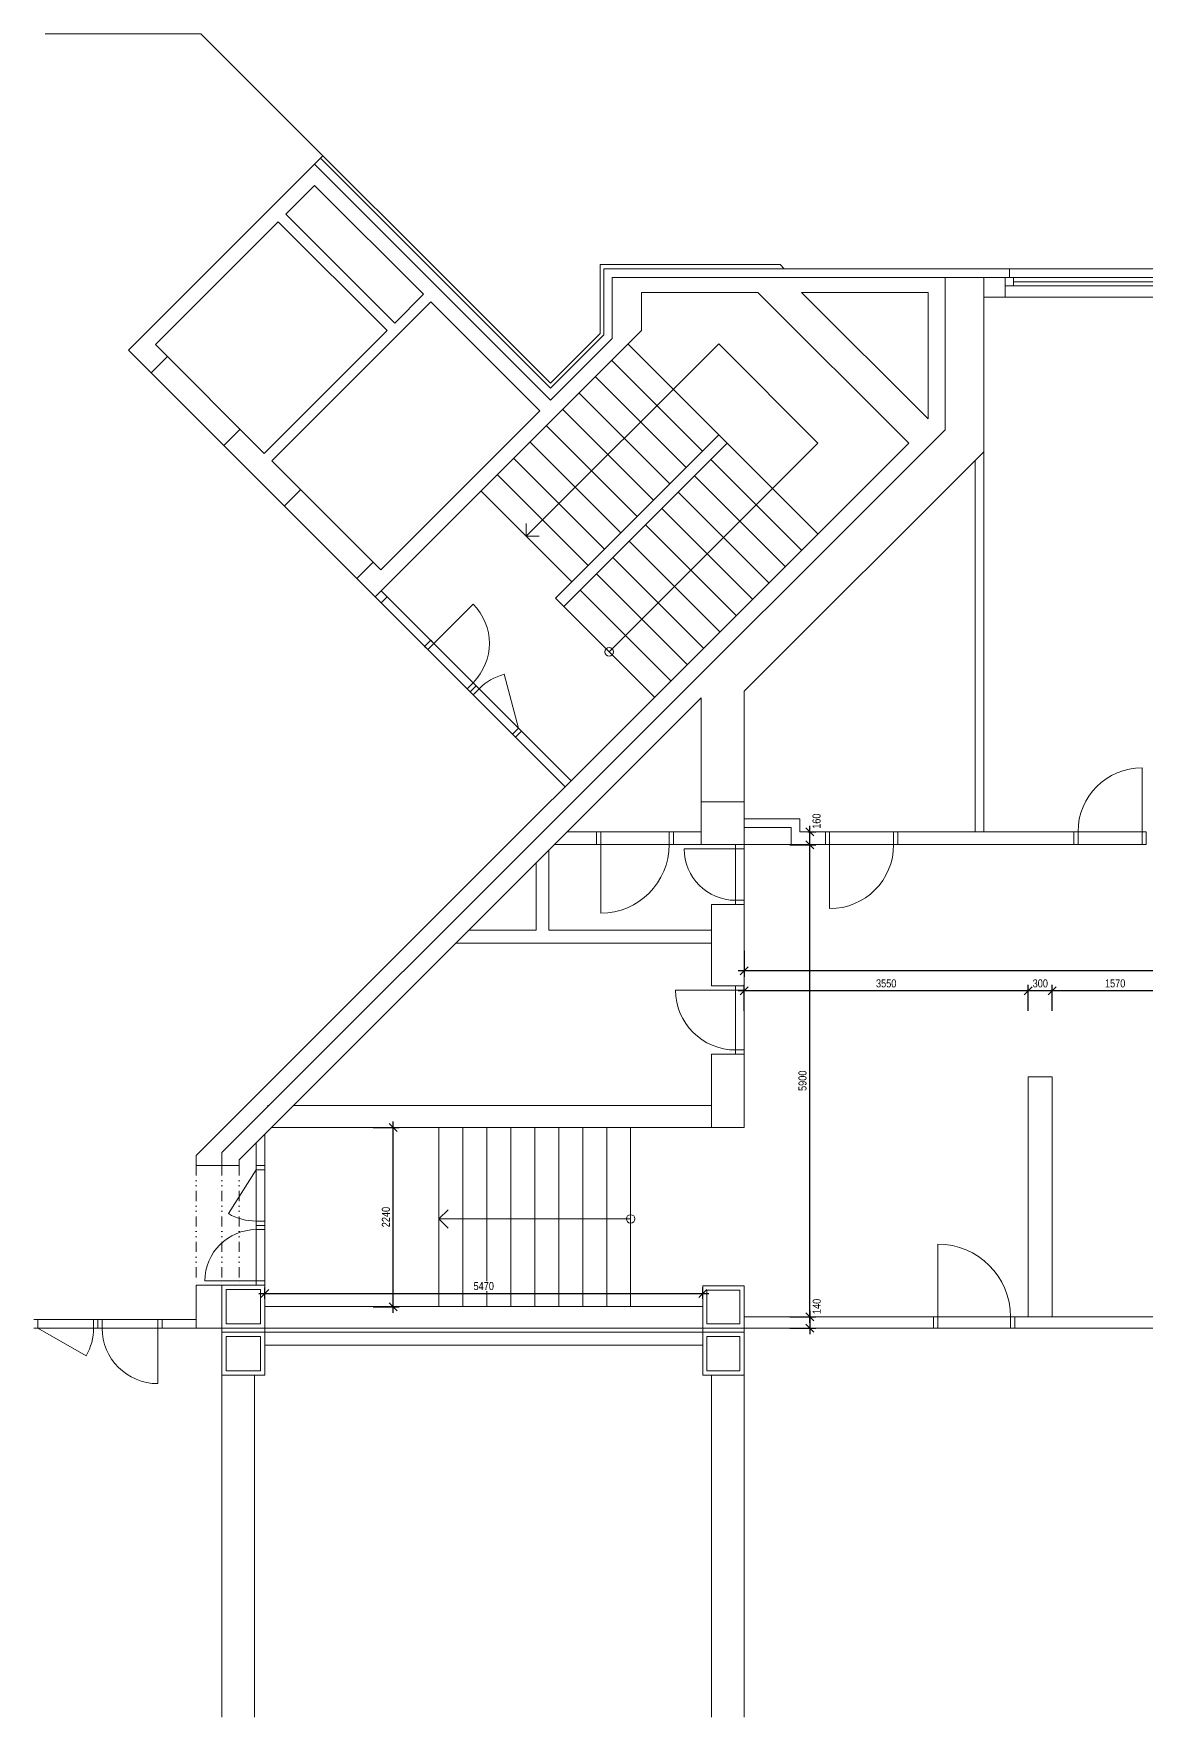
# Model space of a CAD drawing. Header units: millimetres. Extents: x -685 to 53218, y -11849 to 27902.
# Drawn here: x -685 to 13213, y 6864 to 27902 of the extents above; entities that cross this region are included whole.
import ezdxf

# ---------------------------------------------------------------- set-up
doc = ezdxf.new("R2010")
doc.units = ezdxf.units.MM
doc.linetypes.add('DĚLICÍ', pattern=[31.75, 12.7, -6.35, 0, -6.35, 0, -6.35])
for name, color, linetype, lineweight in [('__okna dvere', 7, 'Continuous', 9), ('_kóty', 7, 'Continuous', 5), ('Konštrukcie', 7, 'Continuous', 15)]:
    doc.layers.add(name, color=color, linetype=linetype, lineweight=lineweight)
doc.styles.add('PDF Arial', font='ARIALN.TTF')
doc.dimstyles.new('1.50 int', dxfattribs={"dimscale": 50, "dimtxt": 2, "dimasz": 2, "dimexe": 1.5, "dimexo": 2, "dimgap": 0.5, "dimtad": 1, "dimrnd": 5, "dimzin": 9, "dimtxsty": 'PDF Arial', "dimblk": 'OBLIQUE', "dimcen": 10, "dimdle": 1.5, "dimadec": 0, "dimazin": 0, "dimtfac": 1, "dimtmove": 1, "dimatfit": 3, "dimldrblk": 'OBLIQUE', "dimfxl": 5, "dimfxlon": 1, "dimarcsym": 0})

# ---------------------------------------------------------------- blocks, each defined once
blk = doc.blocks.new('*U6')
for points in [[(0, 0), (100, 0), (100, 100), (0, 100)], [(0, 0), (1850, 0), (1850, 100), (0, 100)], [(1750, 0), (1850, 0), (1850, 100), (1750, 100)]]:
    blk.add_lwpolyline(points, close=True)
blk.add_lwpolyline([(1750, 50), (100, 50)])
blk = doc.blocks.new('*U131')
at = {"ltscale": 0.25}
blk.add_lwpolyline([(50, 0), (50, 748)], dxfattribs=at)
for points in [[(50, 0), (0, 0), (0, -150), (50, -150)], [(798, -150), (848, -150), (848, 0), (798, 0)]]:
    blk.add_lwpolyline(points, close=True)
blk.add_lwpolyline([(50, 0), (798, 0), (798, -150), (50, -150)], close=True, dxfattribs=at)
blk.add_arc((50, 0), 748, 0, 90, dxfattribs=at)
blk = doc.blocks.new('*U12')
at = {"ltscale": 0.25}
blk.add_lwpolyline([(50, 0), (50, 600)], dxfattribs=at)
for points in [[(50, 0), (0, 0), (0, -100), (50, -100)], [(650, -100), (700, -100), (700, 0), (650, 0)]]:
    blk.add_lwpolyline(points, close=True)
blk.add_lwpolyline([(50, 0), (650, 0), (650, -100), (50, -100)], close=True, dxfattribs=at)
blk.add_arc((50, 0), 600, 0, 90, dxfattribs=at)
blk = doc.blocks.new('*U8')
at = {"ltscale": 0.25}
blk.add_lwpolyline([(50, 0), (50, 800)], dxfattribs=at)
for points in [[(50, 0), (0, 0), (0, -150), (50, -150)], [(850, -150), (900, -150), (900, 0), (850, 0)]]:
    blk.add_lwpolyline(points, close=True)
blk.add_lwpolyline([(50, 0), (850, 0), (850, -150), (50, -150)], close=True, dxfattribs=at)
blk.add_arc((50, 0), 800, 0, 90, dxfattribs=at)
blk = doc.blocks.new('*U13')
at = {"ltscale": 0.25}
blk.add_lwpolyline([(50, 0), (50, 700)], dxfattribs=at)
for points in [[(50, 0), (0, 0), (0, -100), (50, -100)], [(750, -100), (800, -100), (800, 0), (750, 0)]]:
    blk.add_lwpolyline(points, close=True)
blk.add_lwpolyline([(50, 0), (750, 0), (750, -100), (50, -100)], close=True, dxfattribs=at)
blk.add_arc((50, 0), 700, 0, 90, dxfattribs=at)
blk = doc.blocks.new('*U14')
at = {"ltscale": 0.25}
blk.add_lwpolyline([(50, 0), (50, 850)], dxfattribs=at)
for points in [[(50, 0), (0, 0), (0, -131), (50, -131)], [(900, -131), (950, -131), (950, 0), (900, 0)]]:
    blk.add_lwpolyline(points, close=True)
blk.add_lwpolyline([(50, 0), (900, 0), (900, -131), (50, -131)], close=True, dxfattribs=at)
blk.add_arc((50, 0), 850, 0, 90, dxfattribs=at)
blk = doc.blocks.new('_Oblique')
at = {"color": 0, "linetype": 'ByBlock', "lineweight": -2}
blk.add_line((-0.5, -0.5), (0.5, 0.5), dxfattribs=at)
blk = doc.blocks.new('*D28')
at = {"layer": '_kóty', "color": 0, "lineweight": -2, "transparency": 16777216}
for p, q in [((3806, 11920), (3806, 14310)), ((3556, 14235), (3881, 14235)), ((3556, 11995), (3881, 11995))]:
    blk.add_line(p, q, dxfattribs=at)
at = {"layer": 'Defpoints', "color": 0, "transparency": 16777216}
for p in [(2285, 14235), (3806, 14235), (2202, 11995)]:
    blk.add_point(p, dxfattribs=at)
at = {"layer": '_kóty', "color": 0, "lineweight": -2, "transparency": 16777216, "xscale": 100, "yscale": 100, "zscale": 100}
for p, rotation in [((3806, 14235), 90), ((3806, 11995), 270)]:
    blk.add_blockref('_Oblique', p, dxfattribs=dict(at, rotation=rotation))
at = {"layer": '_kóty', "color": 0, "transparency": 16777216, "insert": (3715, 13115), "char_height": 100, "attachment_point": 5, "rotation": 90, "style": 'PDF Arial', "bg_fill": 3, "box_fill_scale": 1.1, "bg_fill_color": 256, "bg_fill_true_color": 13158600, "bg_fill_transparency": 0}
blk.add_mtext('2240', dxfattribs=at)
blk = doc.blocks.new('*D31')
at = {"layer": '_kóty', "color": 0, "lineweight": -2, "transparency": 16777216}
for p, q in [((2202, 12095), (2202, 12236)), ((7672, 12095), (7672, 12236)), ((2127, 12161), (7747, 12161))]:
    blk.add_line(p, q, dxfattribs=at)
at = {"layer": 'Defpoints', "color": 0, "transparency": 16777216}
for p in [(2202, 11995), (7672, 12161), (7672, 11995)]:
    blk.add_point(p, dxfattribs=at)
at = {"layer": '_kóty', "color": 0, "lineweight": -2, "transparency": 16777216, "xscale": 100, "yscale": 100, "zscale": 100, "rotation": 180}
blk.add_blockref('_Oblique', (2202, 12161), dxfattribs=at)
at = {"layer": '_kóty', "color": 0, "lineweight": -2, "transparency": 16777216, "xscale": 100, "yscale": 100, "zscale": 100}
blk.add_blockref('_Oblique', (7672, 12161), dxfattribs=at)
at = {"layer": '_kóty', "color": 0, "transparency": 16777216, "insert": (4937, 12252), "char_height": 100, "attachment_point": 5, "style": 'PDF Arial', "bg_fill": 3, "box_fill_scale": 1.1, "bg_fill_color": 256, "bg_fill_true_color": 13158600, "bg_fill_transparency": 0}
blk.add_mtext('5470', dxfattribs=at)
blk = doc.blocks.new('*D34')
at = {"layer": '_kóty', "color": 0, "lineweight": -2, "transparency": 16777216}
for p, q in [((8760, 17768), (9085, 17768)), ((9010, 11793), (9010, 17843)), ((8760, 11868), (9085, 11868))]:
    blk.add_line(p, q, dxfattribs=at)
at = {"layer": 'Defpoints', "color": 0, "transparency": 16777216}
for p in [(8189, 17768), (9010, 17768), (8189, 11868)]:
    blk.add_point(p, dxfattribs=at)
at = {"layer": '_kóty', "color": 0, "lineweight": -2, "transparency": 16777216, "xscale": 100, "yscale": 100, "zscale": 100}
for p, rotation in [((9010, 17768), 90), ((9010, 11868), 270)]:
    blk.add_blockref('_Oblique', p, dxfattribs=dict(at, rotation=rotation))
at = {"layer": '_kóty', "color": 0, "transparency": 16777216, "insert": (8919, 14818), "char_height": 100, "attachment_point": 5, "rotation": 90, "style": 'PDF Arial', "bg_fill": 3, "box_fill_scale": 1.1, "bg_fill_color": 256, "bg_fill_true_color": 13158600, "bg_fill_transparency": 0}
blk.add_mtext('5900', dxfattribs=at)
blk = doc.blocks.new('*D52')
at = {"layer": '_kóty', "color": 0, "lineweight": -2, "transparency": 16777216}
for p, q in [((8189, 16443), (8189, 16118)), ((25989, 16443), (25989, 16118)), ((26064, 16193), (8114, 16193))]:
    blk.add_line(p, q, dxfattribs=at)
at = {"layer": 'Defpoints', "color": 0, "transparency": 16777216}
for p in [(8189, 17768), (25989, 17768), (8189, 16193)]:
    blk.add_point(p, dxfattribs=at)
at = {"layer": '_kóty', "color": 0, "lineweight": -2, "transparency": 16777216, "xscale": 100, "yscale": 100, "zscale": 100, "rotation": 180}
blk.add_blockref('_Oblique', (8189, 16193), dxfattribs=at)
at = {"layer": '_kóty', "color": 0, "lineweight": -2, "transparency": 16777216, "xscale": 100, "yscale": 100, "zscale": 100}
blk.add_blockref('_Oblique', (25989, 16193), dxfattribs=at)
at = {"layer": '_kóty', "color": 0, "transparency": 16777216, "insert": (17089, 16284), "char_height": 100, "attachment_point": 5, "style": 'PDF Arial', "bg_fill": 3, "box_fill_scale": 1.1, "bg_fill_color": 256, "bg_fill_true_color": 13158600, "bg_fill_transparency": 0}
blk.add_mtext('17800', dxfattribs=at)
blk = doc.blocks.new('*D53')
at = {"layer": '_kóty', "color": 0, "lineweight": -2, "transparency": 16777216}
for p, q in [((8760, 11868), (9085, 11868)), ((9010, 11943), (9010, 11653)), ((8760, 11728), (9085, 11728))]:
    blk.add_line(p, q, dxfattribs=at)
at = {"layer": 'Defpoints', "color": 0, "transparency": 16777216}
for p in [(8189, 11868), (8189, 11728), (9010, 11728)]:
    blk.add_point(p, dxfattribs=at)
at = {"layer": '_kóty', "color": 0, "lineweight": -2, "transparency": 16777216, "xscale": 100, "yscale": 100, "zscale": 100, "rotation": 270}
blk.add_blockref('_Oblique', (9010, 11728), dxfattribs=at)
at = {"layer": '_kóty', "color": 0, "transparency": 16777216, "insert": (9097, 11998), "char_height": 100, "attachment_point": 5, "rotation": 90, "style": 'PDF Arial', "bg_fill": 3, "box_fill_scale": 1.1, "bg_fill_color": 256, "bg_fill_true_color": 13158600, "bg_fill_transparency": 0}
blk.add_mtext('140', dxfattribs=at)
at = {"layer": '_kóty', "color": 0, "lineweight": -2, "transparency": 16777216, "xscale": 100, "yscale": 100, "zscale": 100, "rotation": 90}
blk.add_blockref('_Oblique', (9010, 11868), dxfattribs=at)
blk = doc.blocks.new('*D54')
at = {"layer": '_kóty', "color": 0, "lineweight": -2, "transparency": 16777216}
for p, q in [((8984, 17928), (9085, 17928)), ((9010, 17693), (9010, 18003)), ((8760, 17768), (9085, 17768))]:
    blk.add_line(p, q, dxfattribs=at)
at = {"layer": 'Defpoints', "color": 0, "transparency": 16777216}
for p in [(8884, 17928), (8189, 17768)]:
    blk.add_point(p, dxfattribs=at)
at = {"layer": '_kóty', "color": 0, "lineweight": -2, "transparency": 16777216, "xscale": 100, "yscale": 100, "zscale": 100, "rotation": 270}
blk.add_blockref('_Oblique', (9010, 17768), dxfattribs=at)
at = {"layer": '_kóty', "color": 0, "transparency": 16777216, "insert": (9095, 18062), "char_height": 100, "attachment_point": 5, "rotation": 90, "style": 'PDF Arial', "bg_fill": 3, "box_fill_scale": 1.1, "bg_fill_color": 256, "bg_fill_true_color": 13158600, "bg_fill_transparency": 0}
blk.add_mtext('160', dxfattribs=at)
at = {"layer": 'Defpoints', "color": 0, "transparency": 16777216}
blk.add_point((9010, 17928), dxfattribs=at)
at = {"layer": '_kóty', "color": 0, "lineweight": -2, "transparency": 16777216, "xscale": 100, "yscale": 100, "zscale": 100, "rotation": 90}
blk.add_blockref('_Oblique', (9010, 17928), dxfattribs=at)
blk = doc.blocks.new('*D77')
at = {"layer": '_kóty', "color": 0, "lineweight": -2, "transparency": 16777216}
for p, q in [((12039, 15693), (12039, 16018)), ((13609, 15708), (13609, 16018)), ((13684, 15943), (11964, 15943))]:
    blk.add_line(p, q, dxfattribs=at)
at = {"layer": 'Defpoints', "color": 0, "transparency": 16777216}
for p in [(12039, 15943), (13609, 15608), (12039, 14868)]:
    blk.add_point(p, dxfattribs=at)
at = {"layer": '_kóty', "color": 0, "lineweight": -2, "transparency": 16777216, "xscale": 100, "yscale": 100, "zscale": 100, "rotation": 180}
blk.add_blockref('_Oblique', (12039, 15943), dxfattribs=at)
at = {"layer": '_kóty', "color": 0, "lineweight": -2, "transparency": 16777216, "xscale": 100, "yscale": 100, "zscale": 100}
blk.add_blockref('_Oblique', (13609, 15943), dxfattribs=at)
at = {"layer": '_kóty', "color": 0, "transparency": 16777216, "insert": (12824, 16034), "char_height": 100, "attachment_point": 5, "style": 'PDF Arial', "bg_fill": 3, "box_fill_scale": 1.1, "bg_fill_color": 256, "bg_fill_true_color": 13158600, "bg_fill_transparency": 0}
blk.add_mtext('1570', dxfattribs=at)
blk = doc.blocks.new('*D78')
at = {"layer": '_kóty', "color": 0, "lineweight": -2, "transparency": 16777216}
for p, q in [((11739, 15693), (11739, 16018)), ((12039, 15693), (12039, 16018)), ((12114, 15943), (11664, 15943))]:
    blk.add_line(p, q, dxfattribs=at)
at = {"layer": 'Defpoints', "color": 0, "transparency": 16777216}
for p in [(11739, 14868), (12039, 14868)]:
    blk.add_point(p, dxfattribs=at)
at = {"layer": '_kóty', "color": 0, "lineweight": -2, "transparency": 16777216, "xscale": 100, "yscale": 100, "zscale": 100, "rotation": 180}
blk.add_blockref('_Oblique', (11739, 15943), dxfattribs=at)
at = {"layer": '_kóty', "color": 0, "lineweight": -2, "transparency": 16777216, "xscale": 100, "yscale": 100, "zscale": 100}
blk.add_blockref('_Oblique', (12039, 15943), dxfattribs=at)
at = {"layer": '_kóty', "color": 0, "transparency": 16777216, "insert": (11889, 16034), "char_height": 100, "attachment_point": 5, "style": 'PDF Arial', "bg_fill": 3, "box_fill_scale": 1.1, "bg_fill_color": 256, "bg_fill_true_color": 13158600, "bg_fill_transparency": 0}
blk.add_mtext('300', dxfattribs=at)
at = {"layer": 'Defpoints', "color": 0, "transparency": 16777216}
blk.add_point((11739, 15943), dxfattribs=at)
blk = doc.blocks.new('*D79')
at = {"layer": '_kóty', "color": 0, "lineweight": -2, "transparency": 16777216}
for p, q in [((8189, 15693), (8189, 16018)), ((11739, 15693), (11739, 16018)), ((11814, 15943), (8114, 15943))]:
    blk.add_line(p, q, dxfattribs=at)
at = {"layer": 'Defpoints', "color": 0, "transparency": 16777216}
for p in [(8189, 15943), (11739, 14868), (8189, 14235)]:
    blk.add_point(p, dxfattribs=at)
at = {"layer": '_kóty', "color": 0, "lineweight": -2, "transparency": 16777216, "xscale": 100, "yscale": 100, "zscale": 100, "rotation": 180}
blk.add_blockref('_Oblique', (8189, 15943), dxfattribs=at)
at = {"layer": '_kóty', "color": 0, "lineweight": -2, "transparency": 16777216, "xscale": 100, "yscale": 100, "zscale": 100}
blk.add_blockref('_Oblique', (11739, 15943), dxfattribs=at)
at = {"layer": '_kóty', "color": 0, "transparency": 16777216, "insert": (9964, 16034), "char_height": 100, "attachment_point": 5, "style": 'PDF Arial', "bg_fill": 3, "box_fill_scale": 1.1, "bg_fill_color": 256, "bg_fill_true_color": 13158600, "bg_fill_transparency": 0}
blk.add_mtext('3550', dxfattribs=at)

msp = doc.modelspace()

# ---------------------------------------------------------------- linework, layer by layer
at = {"layer": '__okna dvere'}
for p, q in [((4236.637, 20208.042), (4198.84, 20245.839)), ((4312.232, 20283.637), (4236.637, 20208.042)), ((4236.637, 20208.042), (5294.962, 19149.718)), ((4274.435, 20321.434), (4312.232, 20283.637)), ((4312.232, 20283.637), (5370.556, 19225.312)), ((5294.962, 19149.718), (5370.556, 19225.312)), ((5332.759, 19111.921), (5294.962, 19149.718)), ((5370.556, 19225.312), (5408.354, 19187.515)), ((2094.945, 13705.654), (2094.945, 13759.108)), ((2201.852, 13705.654), (2094.945, 13705.654)), ((2094.945, 12315.865), (2094.945, 13705.654)), ((2201.852, 13759.108), (2201.852, 13705.654)), ((2201.852, 12315.865), (2201.852, 13705.654)), ((2094.945, 12315.865), (2201.852, 12315.865)), ((2094.945, 12262.411), (2094.945, 12315.865)), ((2201.852, 12315.865), (2201.852, 12262.411)), ((-684.634, 11834.784), (-631.181, 11834.784)), ((865.516, 11834.784), (-631.181, 11834.784)), ((-631.181, 11834.784), (-631.181, 11727.877)), ((865.516, 11727.877), (865.516, 11834.784)), ((865.516, 11834.784), (918.969, 11834.784)), ((-631.181, 11727.877), (-684.634, 11727.877)), ((865.516, 11727.877), (-631.181, 11727.877)), ((918.969, 11727.877), (865.516, 11727.877))]:
    msp.add_line(p, q, dxfattribs=at)
for points in [[(4312.232, 20283.637), (4803.597, 20775.002, -0.414213562), (4803.597, 19792.272)], [(5370.556, 19225.312), (5190.704, 19896.529, 0.131652498), (4879.192, 19716.677)], [(2094.945, 13705.654), (1747.498, 13157.311, 0.131652498), (2094.945, 13064.213)], [(2094.945, 12315.865), (1453.504, 12315.865, -0.412835048), (2094.945, 12957.306)], [(-631.181, 11727.877), (-29.384, 11380.429, 0.131652498), (63.714, 11727.877)], [(865.516, 11727.877), (865.516, 11032.982, -0.414213562), (170.621, 11727.877)]]:
    msp.add_lwpolyline(points, format="xyb", dxfattribs=at)
for points in [[(4803.597, 19792.272), (4728.002, 19716.677)], [(4841.394, 19754.475), (4765.8, 19678.88)], [(4879.192, 19716.677), (4803.597, 19641.083)], [(2094.945, 13064.213), (2201.852, 13064.213)], [(2094.945, 13010.76), (2201.852, 13010.76)], [(2094.945, 12957.306), (2201.852, 12957.306)], [(63.714, 11727.877), (63.714, 11834.784)], [(117.168, 11727.877), (117.168, 11834.784)], [(170.621, 11727.877), (170.621, 11834.784)]]:
    msp.add_lwpolyline(points, dxfattribs=at)
at = {"layer": 'Konštrukcie'}
for p, q in [((2928.851, 26376.561), (498.485, 23946.195)), ((2823.018, 26006.148), (2463.944, 25647.074)), ((4183.721, 24645.445), (2823.018, 26006.148)), ((2369.451, 25552.58), (834.881, 24018.01)), ((3730.154, 24191.878), (2369.451, 25552.58)), ((3824.647, 24286.371), (2463.944, 25647.074)), ((50962.093, 24962.952), (6435.366, 24962.952)), ((11449.3, 24856.045), (6542.273, 24856.045)), ((10700.951, 22953.102), (10700.951, 24856.045)), ((11182.032, 24610.159), (11182.032, 24856.045)), ((11449.3, 24610.159), (11449.3, 24856.045)), ((4183.721, 24645.445), (3824.647, 24286.371)), ((6905.756, 24192.507), (6905.756, 24668.958)), ((8362.566, 24668.958), (6905.756, 24668.958)), ((10246.057, 22785.467), (8362.566, 24668.958)), ((10487.138, 24668.958), (8906.847, 24668.958)), ((10487.138, 23088.667), (8906.847, 24668.958)), ((10487.138, 23088.667), (10487.138, 24668.958)), ((4278.214, 24550.952), (2290.077, 22562.814)), ((5638.917, 23190.249), (4278.214, 24550.952)), ((11182.032, 24610.159), (11182.032, 17928.477)), ((20429.48, 24610.159), (11182.032, 24610.159)), ((2195.583, 22657.307), (834.881, 24018.01)), ((3730.154, 24191.878), (2195.583, 22657.307)), ((6905.756, 24192.507), (3578.964, 20865.715)), ((7872.387, 22891.299), (6738.468, 24025.218)), ((9112.138, 22785.467), (7872.387, 24025.218)), ((3578.964, 20865.715), (498.485, 23946.195)), ((7668.281, 22687.194), (6534.362, 23821.113)), ((7464.176, 22483.088), (6330.257, 23617.007)), ((7260.07, 22278.983), (6126.151, 23412.902)), ((5638.917, 23190.249), (3650.779, 21202.111)), ((7055.965, 22074.878), (5922.046, 23208.797)), ((10700.951, 22953.102), (1667.318, 13919.468)), ((6851.859, 21870.772), (5717.94, 23004.691)), ((10246.057, 22785.467), (1346.597, 13886.007)), ((6647.754, 21666.667), (5513.835, 22800.586)), ((9112.138, 21651.548), (7978.219, 22785.467)), ((3650.779, 21202.111), (2290.077, 22562.814)), ((6443.649, 21462.561), (5309.73, 22596.48)), ((8908.033, 21447.442), (7774.114, 22581.361)), ((11182.032, 22678.237), (8188.639, 19684.844)), ((11075.126, 22571.33), (11075.126, 17928.477)), ((6239.543, 21258.456), (5105.624, 22392.375)), ((8703.927, 21243.337), (7570.008, 22377.256)), ((6035.438, 21054.351), (4901.519, 22188.27)), ((8499.822, 21039.232), (7365.903, 22173.151)), ((8295.716, 20835.126), (7161.797, 21969.045)), ((8091.611, 20631.021), (6957.692, 21764.94)), ((7887.505, 20426.915), (6753.586, 21560.834)), ((7683.4, 20222.81), (6549.481, 21356.729)), ((7479.295, 20018.705), (6345.376, 21152.624)), ((5952.635, 18492.045), (3578.964, 20865.715)), ((6028.229, 18567.639), (3654.559, 20941.31)), ((3730.154, 20865.715), (3654.559, 20790.121)), ((7275.189, 19814.599), (6141.27, 20948.518)), ((7071.084, 19610.494), (5937.165, 20744.413)), ((7654.105, 19603.877), (1881.132, 13830.904)), ((7654.105, 18302.651), (7654.105, 19603.877)), ((8188.639, 18302.651), (8188.639, 19684.844)), ((8883.534, 18088.838), (8188.639, 18088.838)), ((8776.627, 17981.931), (8188.639, 17981.931)), ((8776.627, 17768.117), (8776.627, 17981.931)), ((8883.534, 17928.477), (8883.534, 18088.838)), ((5751.162, 16699.048), (5751.162, 17700.934)), ((5590.801, 16699.048), (5590.801, 17540.573)), ((7782.393, 17019.769), (7782.393, 16004.153)), ((7782.393, 17019.769), (8188.639, 17019.769)), ((8188.639, 17019.769), (8188.639, 16004.153)), ((5590.801, 16699.048), (4749.276, 16699.048)), ((7782.393, 16699.048), (5751.162, 16699.048)), ((7782.393, 16538.687), (4588.915, 16538.687)), ((7782.393, 16004.153), (8188.639, 16004.153)), ((7782.393, 15148.898), (8188.639, 15148.898)), ((7782.393, 15148.898), (7782.393, 14235.144)), ((8188.639, 15148.898), (8188.639, 14235.144)), ((2255.306, 14507.456), (2236.963, 14507.456)), ((7782.393, 14507.456), (2557.684, 14507.456)), ((8188.639, 14235.144), (2285.372, 14235.144)), ((1667.318, 13759.108), (1667.318, 13919.468)), ((1667.318, 13759.108), (1881.132, 13759.108)), ((1881.132, 13759.108), (1881.132, 13830.904)), ((2201.852, 13759.108), (2201.852, 12262.411)), ((1667.318, 12262.411), (2201.852, 12262.411)), ((2201.852, 11995.144), (7671.852, 11995.144)), ((2201.852, 11727.877), (7671.852, 11727.877)), ((2201.852, 11674.423), (7671.852, 11674.423)), ((2201.852, 11514.063), (7671.852, 11514.063)), ((1667.318, 11139.889), (1667.318, 6863.612)), ((2073.564, 11139.889), (2073.564, 6863.612)), ((7782.393, 11139.889), (7782.393, 6863.612)), ((8188.639, 11139.889), (8188.639, 6863.612))]:
    msp.add_line(p, q, dxfattribs=at)
for points in [[(-541.973, 27901.991), (1403.421, 27901.991)], [(1403.421, 27901.991), (5771.208, 23534.205), (6392.603, 24155.6), (6392.603, 25016.405)], [(2898.613, 26346.324), (5771.208, 23473.729), (6435.366, 24137.887), (6435.366, 24962.952)], [(2823.018, 26270.729), (5771.208, 23322.54), (6542.273, 24093.605), (6542.273, 24856.045)], [(6392.603, 25016.405), (8637.648, 25016.405), (8691.102, 24962.952)], [(11502.753, 24856.045), (11502.753, 24962.952)], [(5468.478, 21621.31), (7872.387, 24025.218)], [(986.07, 23866.821), (781.964, 23662.715)], [(1893.205, 22959.686), (1689.099, 22755.58)], [(6504.124, 20177.453), (9112.138, 22785.467)], [(2649.151, 22203.74), (2445.045, 21999.634)], [(5468.478, 21621.31), (5468.478, 21781.67)], [(5468.478, 21621.31), (5628.839, 21621.31)], [(3556.286, 21296.604), (3352.181, 21092.499)], [(4274.435, 20321.434), (4198.84, 20245.839)], [(5408.354, 19187.515), (5332.759, 19111.921)], [(5978.705, 17928.477), (6344.495, 17928.477), (6344.495, 17768.117), (5818.345, 17768.117)], [(7654.105, 17928.477), (7306.657, 17928.477), (7306.657, 17768.117), (7654.105, 17768.117)], [(8883.534, 17928.477), (9204.255, 17928.477), (9204.255, 17768.117), (8188.639, 17768.117)], [(12038.639, 11868.117), (12038.639, 14868.117), (11738.639, 14868.117), (11738.639, 11868.117)], [(2094.945, 14044.717), (2094.945, 13759.108), (2201.852, 13759.108), (2201.852, 14151.624)], [(4377.408, 14235.144), (4377.408, 11995.144)], [(4676.747, 14235.144), (4676.747, 11995.144)], [(4976.087, 14235.144), (4976.087, 11995.144)], [(5275.426, 14235.144), (5275.426, 11995.144)], [(5574.765, 14235.144), (5574.765, 11995.144)], [(5874.105, 14235.144), (5874.105, 11995.144)], [(6173.444, 14235.144), (6173.444, 11995.144)], [(6472.783, 14235.144), (6472.783, 11995.144)], [(6772.123, 14235.144), (6772.123, 11995.144)], [(1667.318, 13759.108), (1346.597, 13759.108), (1346.597, 13886.007)], [(4377.408, 13090.94), (4490.8, 13204.332)], [(6772.123, 13090.94), (4377.408, 13090.94)], [(4377.408, 13090.94), (4490.8, 12977.548)], [(1667.318, 12262.411), (1346.597, 12262.411), (1346.597, 11727.877), (1667.318, 11727.877)], [(4377.408, 11995.144), (2201.852, 11995.144)], [(1346.597, 11834.784), (918.969, 11834.784)], [(918.969, 11834.784), (918.969, 11727.877)], [(13608.639, 11868.117), (8188.639, 11868.117), (8188.639, 11727.877), (13608.639, 11727.877)], [(8188.639, 11868.117), (10554.405, 11868.117), (10554.405, 11727.877), (8188.639, 11727.877)], [(1346.597, 11727.877), (918.969, 11727.877)], [(1667.318, 11727.877), (1667.318, 11674.423)], [(2201.852, 11727.877), (2201.852, 11674.423)], [(7671.852, 11727.877), (7671.852, 11674.423)], [(8188.639, 11727.877), (8188.639, 11674.423)]]:
    msp.add_lwpolyline(points, dxfattribs=at)
for points in [[(5937.165, 20744.413), (7978.219, 22785.467), (7872.387, 22891.299), (5831.332, 20850.245)], [(7654.105, 17768.117), (8188.639, 17768.117), (8188.639, 18302.651), (7654.105, 18302.651)], [(10111.162, 17928.477), (12306.357, 17928.477), (12306.357, 17768.117), (10111.162, 17768.117)], [(1667.318, 11727.877), (2201.852, 11727.877), (2201.852, 12262.411), (1667.318, 12262.411)], [(1720.771, 11781.33), (2148.399, 11781.33), (2148.399, 12208.958), (1720.771, 12208.958)], [(7671.852, 11727.877), (8188.639, 11727.877), (8188.639, 12255.144), (7671.852, 12255.144)], [(7725.306, 11781.33), (8135.186, 11781.33), (8135.186, 12201.69), (7725.306, 12201.69)], [(1667.318, 11139.889), (2201.852, 11139.889), (2201.852, 11674.423), (1667.318, 11674.423)], [(1720.771, 11193.342), (2148.399, 11193.342), (2148.399, 11620.97), (1720.771, 11620.97)], [(7671.852, 11139.889), (8188.639, 11139.889), (8188.639, 11674.423), (7671.852, 11674.423)], [(7725.306, 11193.342), (8135.186, 11193.342), (8135.186, 11620.97), (7725.306, 11620.97)]]:
    msp.add_lwpolyline(points, close=True, dxfattribs=at)
at = {"layer": 'Konštrukcie', "linetype": 'DĚLICÍ', "ltscale": 10}
for points in [[(1346.597, 13759.108), (1346.597, 12262.411)], [(1667.318, 13759.108), (1667.318, 12262.411)], [(1881.132, 13759.108), (1881.132, 12262.411)]]:
    msp.add_lwpolyline(points, dxfattribs=at)
at = {"layer": 'Konštrukcie'}
for centre in [(6504.124, 20177.453), (6772.123, 13090.94)]:
    msp.add_circle(centre, 53.453, dxfattribs=at)

# ---------------------------------------------------------------- block references
at = {"layer": '__okna dvere', "yscale": 1.069069069069, "zscale": 1.069069069069}
for name, p, xscale in [('*U6', (11449.3, 24749.138), 1.069069069069), ('*U131', (13213.264, 17928.477), -1.069069069069), ('*U14', (10554.405, 11868.117), 1.069069069069)]:
    msp.add_blockref(name, p, dxfattribs=dict(at, xscale=xscale))
at = {"layer": '__okna dvere', "xscale": -1.069069069069, "yscale": 1.069069069069, "zscale": 1.069069069069}
for name, p, rotation in [('*U8', (6344.495, 17768.117), 179.9999977769034), ('*U131', (9204.255, 17768.117), 179.9999977769034), ('*U12', (8081.732, 17768.117), 90), ('*U13', (8081.732, 16004.153), 90)]:
    msp.add_blockref(name, p, dxfattribs=dict(at, rotation=rotation))

# ---------------------------------------------------------------- next in the draw order: dimensions: what is measured, and where the dimension line sits
at = {"layer": '_kóty'}
for base, p1, p2, picture, middle in [((9010.095, 17768.117), (8188.639, 11868.117), (8188.639, 17768.117), '*D34', (8919.038, 14818.117)), ((3805.976, 14235.144), (2201.852, 11995.144), (2285.372, 14235.144), '*D28', (3714.918, 13115.144))]:
    dim = msp.add_linear_dim(base=base, p1=p1, p2=p2, angle=90, dimstyle='1.50 int', override={"dimgap": 0.8, "dimtfill": 1}, dxfattribs=at)
    dim.commit()
    dim.dimension.update_dxf_attribs({"geometry": picture, "text_midpoint": middle})

# ---------------------------------------------------------------- next in the draw order: dimensions: what is measured, and where the dimension line sits
for base, p1, p2, override, picture, middle in [((8188.639, 16192.816), (25988.639, 17768.117), (8188.639, 17768.117), {"dimgap": 0.8, "dimtfill": 1}, '*D52', (17088.639, 16283.873)), ((7671.852, 12160.717), (2201.852, 11995.144), (7671.852, 11995.144), {"dimscale": 50, "dimgap": 0.8, "dimtfill": 1}, '*D31', (4936.852, 12251.775))]:
    dim = msp.add_linear_dim(base=base, p1=p1, p2=p2, dimstyle='1.50 int', override=override, dxfattribs=at)
    dim.commit()
    dim.dimension.update_dxf_attribs({"geometry": picture, "text_midpoint": middle})
dim = msp.add_linear_dim(base=(9010.095, 11727.877), p1=(8188.639, 11868.117), p2=(8188.639, 11727.877), angle=90, dimstyle='1.50 int', override={"dimgap": 0.8, "dimtmove": 2, "dimtfill": 1}, dxfattribs=at)
dim.commit()
dim.dimension.update_dxf_attribs({"geometry": '*D53', "text_midpoint": (9096.966, 11997.508), "dimtype": 160})

# ---------------------------------------------------------------- next in the draw order: dimensions: what is measured, and where the dimension line sits
dim = msp.add_linear_dim(base=(9010.095, 17928.477), p1=(8188.639, 17768.117), p2=(8883.534, 17928.477), angle=90, dimstyle='1.50 int', override={"dimgap": 0.8, "dimtmove": 2, "dimtfill": 1}, dxfattribs=at)
dim.commit()
dim.dimension.update_dxf_attribs({"geometry": '*D54', "text_midpoint": (9094.768, 18061.949), "dimtype": 160})
dim = msp.add_linear_dim(base=(12038.639, 15942.816), p1=(13608.639, 15608.117), p2=(12038.639, 14868.117), dimstyle='1.50 int', override={"dimgap": 0.8, "dimtfill": 1}, dxfattribs=at)
dim.commit()
dim.dimension.update_dxf_attribs({"geometry": '*D77', "text_midpoint": (12823.639, 16033.873)})

# ---------------------------------------------------------------- next in the draw order: dimensions: what is measured, and where the dimension line sits
dim = msp.add_linear_dim(base=(11738.639, 15942.816), p1=(12038.639, 14868.117), p2=(11738.639, 14868.117), dimstyle='1.50 int', override={"dimgap": 0.8, "dimtfill": 1}, dxfattribs=at)
dim.commit()
dim.dimension.update_dxf_attribs({"geometry": '*D78', "text_midpoint": (11888.639, 16033.873)})

# ---------------------------------------------------------------- next in the draw order: dimensions: what is measured, and where the dimension line sits
dim = msp.add_linear_dim(base=(8188.639, 15942.816), p1=(11738.639, 14868.117), p2=(8188.639, 14235.144), dimstyle='1.50 int', override={"dimgap": 0.8, "dimtfill": 1}, dxfattribs=at)
dim.commit()
dim.dimension.update_dxf_attribs({"geometry": '*D79', "text_midpoint": (9963.639, 16033.873)})

doc.saveas('drawing.dxf')
